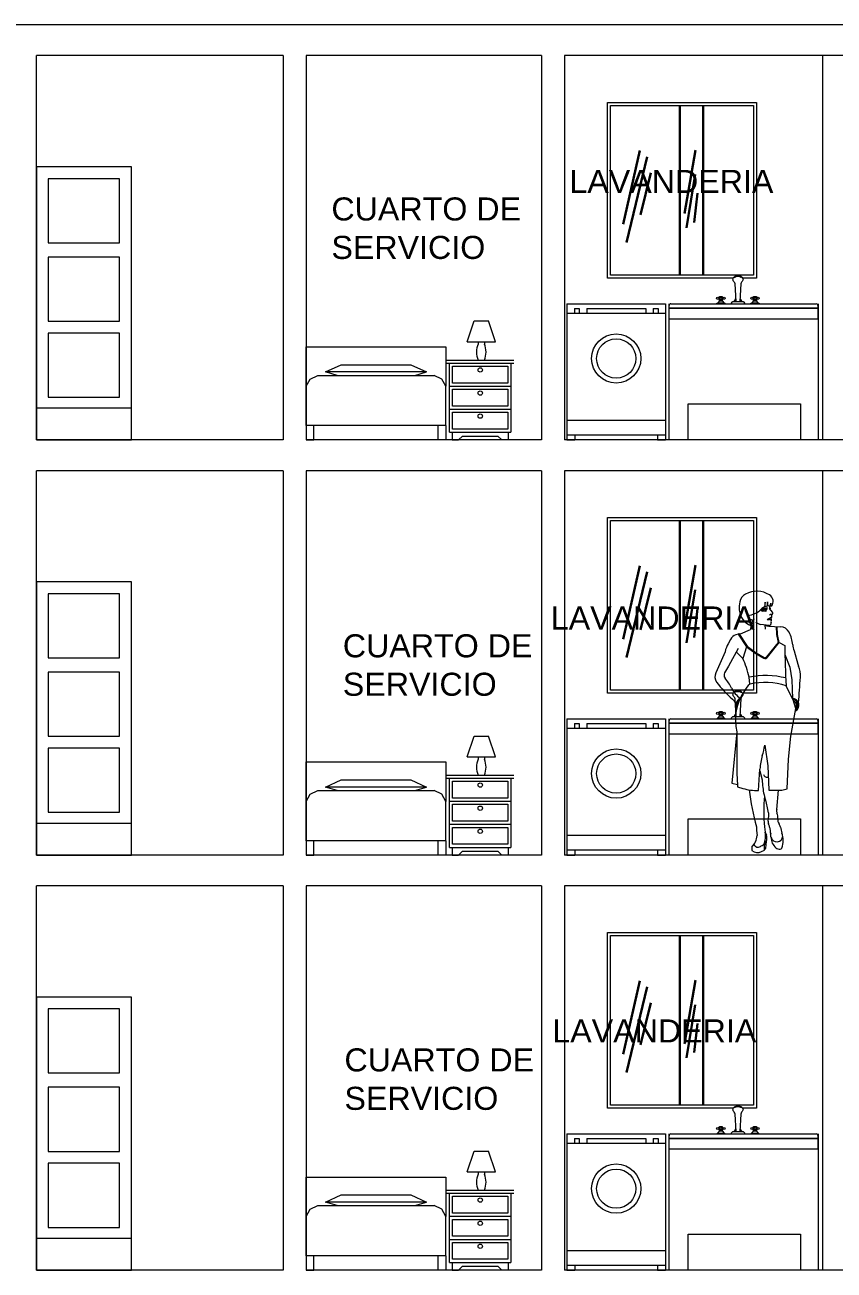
# Model space of a CAD drawing. Header units: metres. Extents: x -2 to 3328848, y -2 to 2725060.
# Drawn here: x 1663888.6 to 1663941.2, y 1363594.1 to 1363675.1 of the extents above; entities that cross this region are included whole.
import ezdxf

# ---------------------------------------------------------------- set-up
doc = ezdxf.new("R2010")
doc.units = ezdxf.units.M
doc.linetypes.add('0', pattern=[0])
doc.layers.get('0').update_dxf_attribs({"color": 253, "lineweight": 0})
for name, color, linetype, lineweight in [('CORTE123', 253, 'Continuous', 0), ('EFEC', 253, 'Continuous', 0), ('muebles', 253, 'Continuous', 0), ('NOITHAT', 253, 'Continuous', 0), ('ventanas', 253, 'Continuous', 30)]:
    doc.layers.add(name, color=color, linetype=linetype, lineweight=lineweight)
doc.styles.get("Standard").update_dxf_attribs({"font": 'arial.ttf'})

# ---------------------------------------------------------------- blocks, each defined once
blk = doc.blocks.new('fvdfvf')
at = {"linetype": 'ByBlock'}
for p, q in [((329.6764, 356.974), (329.6764, 355.9377)), ((329.6764, 356.974), (330.4264, 356.974)), ((329.7326, 356.939), (329.7326, 356.9041)), ((329.7326, 356.939), (329.7701, 356.939)), ((329.7701, 356.939), (329.7701, 356.9041)), ((329.8264, 356.939), (329.8264, 356.9041)), ((329.8264, 356.939), (330.2764, 356.939)), ((330.2764, 356.939), (330.2764, 356.9041)), ((330.3326, 356.939), (330.3326, 356.9041)), ((330.3326, 356.939), (330.3701, 356.939)), ((330.3701, 356.939), (330.3701, 356.9041)), ((330.4264, 356.974), (330.4264, 355.9377)), ((329.6764, 356.9041), (330.4264, 356.9041)), ((329.6764, 356.0877), (330.4264, 356.0877)), ((329.6764, 355.9761), (330.4264, 355.9761)), ((329.7364, 355.9761), (329.7364, 355.9377)), ((330.3664, 355.9761), (330.3664, 355.9377)), ((329.6764, 355.9377), (329.7364, 355.9377)), ((330.3664, 355.9377), (330.4264, 355.9377))]:
    blk.add_line(p, q, dxfattribs=at)
for radius in [0.1875, 0.1491]:
    blk.add_circle((330.0514, 356.5578), radius, dxfattribs=at)
blk = doc.blocks.new('12FBED02')
at = {"color": 0, "linetype": 'ByBlock'}
for p, q in [((0, 26), (39, 26)), ((0, 15), (0, 26)), ((39, 26), (39, 15)), ((5.42, 19), (9.75, 21)), ((9.75, 21), (29.25, 21)), ((29.25, 21), (33.59, 19)), ((1.08, 17), (3.25, 18)), ((3.25, 18), (35.75, 18)), ((33.59, 19), (5.42, 19)), ((8.67, 18), (5.42, 19)), ((30.33, 18), (33.59, 19)), ((37.92, 17), (35.75, 18)), ((0, 15), (1.08, 17)), ((0, 4), (0, 15)), ((39, 15), (37.92, 17)), ((39, 4), (39, 15)), ((0, 4), (0, 0)), ((39, 4), (0, 4)), ((2.17, 0), (2.17, 4)), ((36.84, 0), (36.84, 4)), ((39, 4), (39, 0)), ((0, 0), (2.17, 0)), ((39, 0), (36.84, 0))]:
    blk.add_line(p, q, dxfattribs=at)
blk = doc.blocks.new('AF5222')
for p, q in [((20, 0), (1680, 0)), ((0, -20), (0, -170)), ((0, -50), (1700, -50)), ((1700, -50), (0, -50)), ((1700, -170), (1700, -20)), ((0, -170), (1700, -170)), ((296, -170), (604, -170)), ((1096, -170), (1404, -170))]:
    blk.add_line(p, q)
for centre, radius, start, end in [((20, -20), 19.8, 89.5336, 180.4664), ((1677, -23), 23.5, 351.9876, 81.9876)]:
    blk.add_arc(centre, radius, start, end)
blk = doc.blocks.new('MBVOI')
at = {"color": 0, "linetype": 'ByBlock'}
for p, q in [((-120, 0), (-65, 0)), ((-110.2, 5), (-74.8, 5)), ((-100, 32.5), (-105, 32.5)), ((-100, 27.5), (-105, 27.5)), ((-82.9, 15), (-102, 15)), ((-85, 32.5), (-80, 32.5)), ((-85, 27.5), (-80, 27.5)), ((-39, 0), (39, 0)), ((-26, 13), (26, 13)), ((65, 0), (120, 0)), ((74.8, 5), (110.2, 5)), ((85, 32.5), (80, 32.5)), ((85, 27.5), (80, 27.5)), ((102.1, 15), (83, 15)), ((100, 32.5), (105, 32.5)), ((100, 27.5), (105, 27.5))]:
    blk.add_line(p, q, dxfattribs=at)
blk.add_lwpolyline([(-10, 13), (-14.7, 107.9, 0.144294), (-19.8, 118.2, -0.095047), (-25.2, 124.5, -0.130978), (-27.3, 132.3, -0.130978), (-25.2, 140.1, -0.106552), (-19, 147, -0.083871), (-10.5, 151.2, -0.072763), (0, 152.7, -0.072763), (10.5, 151.2, -0.083871), (19, 147, -0.106552), (25.2, 140.1, -0.130978), (27.3, 132.3, -0.130978), (25.2, 124.5, -0.095047), (19.8, 118.2, 0.144294), (14.7, 107.9), (10, 13)], format="xyb", dxfattribs=at)
for points in [[(-100, 20), (-100, 40), (-85, 40), (-85, 20)], [(85, 20), (85, 40), (100, 40), (100, 20)]]:
    blk.add_lwpolyline(points, close=True, dxfattribs=at)
for centre in [(-110, 30), (-92.5, 30), (-75, 30), (75, 30), (92.5, 30), (110, 30)]:
    blk.add_circle(centre, 5.59, dxfattribs=at)
for centre, radius, start, end in [((-0.3, 111.2), 36.3, 54.47341, 125.52659), ((-127.5, 27.5), 28.5, 285.2551, 344.7449), ((-57.5, 27.5), 28.5, 195.25512, 254.74488), ((-20.7, -5.3), 19.1, 106.1502, 163.8498), ((-6.3, 13.4), 13.7, 108.53952, 181.76494), ((6.3, 13.4), 13.7, 358.23506, 71.46048), ((20.7, -5.3), 19.1, 16.1502, 73.8498), ((57.5, 27.5), 28.5, 285.2551, 344.7449), ((127.5, 27.5), 28.5, 195.25512, 254.74488)]:
    blk.add_arc(centre, radius, start, end, dxfattribs=at)
blk = doc.blocks.new('PE-10')
for p, q in [((0.0487, 1.6295), (0.0452, 1.5985)), ((0.0482, 1.5997), (0.0487, 1.6295)), ((0.063, 1.6327), (0.0628, 1.6037)), ((0.0652, 1.6041), (0.063, 1.6327)), ((0.085, 1.6224), (0.0805, 1.6045)), ((0.0824, 1.6043), (0.085, 1.6224)), ((0.0531, 1.5686), (0.052, 1.5838)), ((0.0549, 1.5844), (0.0531, 1.5686)), ((0.0781, 1.6046), (0.0769, 1.588)), ((0.0959, 1.5646), (0.0769, 1.588)), ((0.0771, 1.5916), (0.0858, 1.5904)), ((0.0899, 1.5449), (0.0915, 1.5501)), ((-0.0455, 1.4783), (-0.0464, 1.4519)), ((-0.0455, 1.4783), (-0.0328, 1.4919)), ((-0.0328, 1.4919), (-0.0264, 1.4976)), ((-0.0322, 1.5042), (-0.0316, 1.5135)), ((-0.0312, 1.5001), (-0.0322, 1.5042)), ((-0.0264, 1.4976), (-0.0312, 1.5001)), ((0.0729, 1.4787), (0.0203, 1.4851)), ((0.0473, 1.4818), (0.0492, 1.4546)), ((0.0476, 1.4768), (0.0717, 1.4728)), ((0.0612, 1.5169), (0.0721, 1.5239)), ((0.0612, 1.5169), (0.0695, 1.5169)), ((0.0695, 1.5169), (0.0769, 1.5175)), ((0.0717, 1.4728), (0.1475, 1.4699)), ((0.0721, 1.5239), (0.0819, 1.5281)), ((0.0829, 1.5173), (0.0854, 1.5184)), ((0.0871, 1.5287), (0.0854, 1.5184)), ((0.0871, 1.51), (0.0866, 1.5037)), ((0.0866, 1.5037), (0.0885, 1.4967)), ((0.1241, 1.4183), (0.1219, 1.4709)), ((0.1291, 1.4189), (0.1268, 1.4711)), ((-0.1766, 1.3874), (-0.1917, 1.3596)), ((-0.1263, 1.4221), (-0.1413, 1.417)), ((-0.1263, 1.4221), (-0.1221, 1.4248)), ((-0.1263, 1.4221), (-0.0727, 1.3389)), ((-0.1221, 1.4248), (-0.0691, 1.3424)), ((-0.1205, 1.4224), (-0.111, 1.4236)), ((-0.111, 1.4236), (-0.0464, 1.4519)), ((0.1347, 1.3677), (0.1241, 1.4183)), ((0.1401, 1.3664), (0.1291, 1.4189)), ((-0.2125, 1.3071), (-0.273, 1.1702)), ((-0.1273, 1.328), (-0.1908, 1.2123)), ((-0.1403, 1.307), (-0.0967, 1.2637)), ((-0.0727, 1.3389), (-0.0967, 1.2637)), ((-0.0727, 1.3389), (-0.0123, 1.2964)), ((-0.0691, 1.3424), (-0.0096, 1.3006)), ((-0.0123, 1.2964), (0.0397, 1.2657)), ((-0.0096, 1.3006), (0.0422, 1.27)), ((0.0593, 1.2747), (0.1347, 1.3677)), ((0.0635, 1.2719), (0.1401, 1.3664)), ((0.1401, 1.3664), (0.1769, 1.3478)), ((0.2369, 1.3138), (0.2608, 1.2261)), ((0.1773, 1.2895), (0.2092, 1.2061)), ((0.2608, 1.2261), (0.2662, 1.2133)), ((-0.1908, 1.2123), (-0.215, 1.1704)), ((-0.0513, 1.0967), (-0.0556, 1.1419)), ((0.2092, 1.2061), (0.2222, 1.1233)), ((0.2089, 1.0361), (0.1861, 1.0855)), ((0.2222, 1.1233), (0.2265, 1.0035)), ((0.2311, 0.995), (0.2089, 1.0361)), ((0.2478, 0.9377), (0.2311, 0.995)), ((0.2158, 0.7579), (0.2478, 0.9377)), ((-0.1364, 0.7868), (-0.1679, 0.4515)), ((-0.1364, 0.7868), (-0.1365, 0.6203)), ((0.2012, 0.6074), (0.2158, 0.7579)), ((0.0467, 0.6998), (0.0662, 0.5649)), ((-0.1365, 0.6203), (-0.1365, 0.5857)), ((0.1915, 0.4144), (0.2012, 0.6074)), ((0.0063, 0.4046), (0.0151, 0.5442)), ((0.0144, 0.532), (0.0289, 0.4728)), ((0.0662, 0.5649), (0.0727, 0.4068)), ((-0.1679, 0.4515), (-0.1314, 0.4445)), ((-0.1302, 0.4285), (-0.0969, 0.4184)), ((0.0289, 0.4728), (0.0321, 0.4367)), ((0.0727, 0.4068), (0.0981, 0.4065)), ((0.0981, 0.4065), (0.1565, 0.4072)), ((0.1239, 0.2806), (0.1347, 0.4069)), ((0.1565, 0.4072), (0.1915, 0.4144)), ((0.0704, 0.26), (0.0714, 0.2421)), ((-0.0082, 0.168), (-0.0077, 0.1445)), ((0.0439, 0.1673), (0.0491, 0.1331)), ((0.0714, 0.2421), (0.0676, 0.218)), ((-0.0077, 0.1445), (-0.0025, 0.1112)), ((0.0491, 0.1331), (0.0569, 0.1132)), ((-0.0372, 0.0356), (-0.0372, 0.0149)), ((0.0259, 0.0066), (0.0438, 0.0159)), ((0.0438, 0.0159), (0.0446, 0.0482)), ((0.0515, 0.0292), (0.0439, 0.0213)), ((0.0446, 0.0482), (0.0556, 0.0736)), ((0.0556, 0.0736), (0.0515, 0.0292))]:
    blk.add_line(p, q)
for centre, radius, start, end in [((0.0802, 1.5937), 0.2003, 169.05206, 184.91961), ((-0.0447, 1.6179), 0.0731, 117.64077, 169.05206), ((-0.0056, 1.5431), 0.1574, 58.51159, 117.64077), ((0.0501, 1.6341), 0.0508, 322.37785, 58.51159), ((-0.0028, 1.5872), 0.117, 185.25728, 248.5867), ((-0.0741, 1.6795), 0.1365, 273.85577, 315.04547), ((-0.0294, 1.5495), 0.036, 189.92823, 268.67772), ((0.0622, 1.5376), 0.0546, 87.3799, 139.36812), ((0.0748, 1.5308), 0.0739, 113.62502, 135.04547), ((0.0622, 1.5376), 0.0474, 87.3799, 139.36812), ((0.04, 1.5262), 0.0444, 72.82133, 108.05076), ((0.0748, 1.5308), 0.0739, 99.39368, 111.07837), ((0.0748, 1.5308), 0.0739, 85.6198, 97.45735), ((0.0938, 1.5226), 0.0276, 94.81301, 124.66001), ((0.0748, 1.5308), 0.0739, 77.88848, 84.0746), ((0.0958, 1.5419), 0.00665, 153.4251, 210.90021), ((0.0908, 1.558), 0.00793, 274.81301, 351.59795), ((0.0898, 1.5581), 0.00892, 351.59795, 46.7853), ((-0.0301, 1.5201), 0.00659, 268.67772, 14.4466), ((0.0271, 1.5408), 0.0561, 226.09931, 263.09363), ((0.0745, 1.4931), 0.0144, 263.63087, 14.75357), ((0.0789, 1.4927), 0.0249, 80.73938, 94.68261), ((0.0855, 1.5198), 0.00908, 79.90146, 113.35431), ((0.0845, 1.5147), 0.00532, 253.82654, 299.58368), ((0.0867, 1.5154), 0.00318, 13.71857, 113.18392), ((0.0878, 1.5324), 0.00373, 259.90146, 351.73524), ((0.0844, 1.5149), 0.00556, 299.58368, 13.71857), ((0.0815, 1.5333), 0.0101, 351.73524, 30.90021), ((0.1449, 1.4026), 0.0674, 27.44874, 87.78834), ((-0.1211, 1.3572), 0.0632, 108.64714, 151.37335), ((0.0162, 1.3357), 0.2124, 4.55938, 27.44874), ((0.0128, 1.2482), 0.2329, 151.4233, 165.34442), ((3.7744, 1.3438), 3.5976, 179.93629, 184.11845), ((0.363, 1.3634), 0.1355, 184.55938, 201.44761), ((-0.7532, 0.9746), 0.7173, 13.4873, 23.76963), ((0.0485, 1.2806), 0.0173, 239.43857, 329.75421), ((0.0485, 1.2806), 0.0123, 239.43857, 331.3849), ((-0.2168, 1.1454), 0.0615, 156.1697, 215.55058), ((-0.1887, 1.1552), 0.0304, 149.96401, 219.31344), ((-0.4879, 0.9101), 0.3563, 26.60105, 39.31344), ((0.0509, 0.6033), 0.5491, 76.09657, 101.18699), ((-17.9789, 2.3835), 18.2992, 355.58477, 356.10708), ((0.1198, 1.152), 0.1587, 356.06198, 22.72212), ((0.2253, 1.4613), 0.6048, 215.55058, 229.90872), ((-0.0151, 1.1469), 0.1725, 206.60105, 235.27495), ((0.0519, 0.9788), 0.1566, 131.22204, 152.09818), ((0.0465, 0.6477), 0.4595, 72.31102, 102.29103), ((-0.2535, 0.8926), 0.1386, 35.0506, 49.90872), ((0.191, 0.8626), 0.336, 145.66268, 193.02796), ((-0.0883, 0.9576), 0.0537, 117.78333, 204.63639), ((-0.0883, 0.9576), 0.0472, 129.39042, 193.0293), ((0.2246, 0.9595), 0.0441, 297.0508, 87.57814), ((0.2246, 0.9595), 0.0374, 305.34854, 81.19419), ((0.2246, 0.9595), 0.0285, 320.82896, 71.66889), ((-0.6834, 0.8378), 0.743, 343.85664, 349.29263), ((1.8302, 0.5857), 1.9667, 180, 184.58447), ((0.4192, 0.5187), 0.4049, 163.85664, 176.38898), ((0.0614, 0.5149), 0.0246, 196.66779, 288.6567), ((-0.0023, 0.7318), 0.3273, 253.21289, 271.51701), ((1.9086, 0.6712), 1.9817, 187.60665, 194.70893), ((0.462, 0.475), 0.4317, 185.0832, 197.9258), ((1.2468, 0.2678), 1.2071, 175.25176, 184.77694), ((-0.4261, 0.1877), 0.5018, 8.29226, 17.9258), ((0.1617, 0.2721), 0.0388, 167.24904, 202.09129), ((0.0537, 0.2282), 0.0778, 353.48098, 22.09129), ((0.1233, 0.2092), 0.0563, 171.07884, 202.96405), ((-0.0012, 0.1565), 0.0789, 6.91903, 22.96405), ((0.5437, 0.2226), 0.47, 186.91903, 192.4142), ((0.1774, 0.2141), 0.0467, 173.48098, 215.78064), ((0.1005, 0.1587), 0.0481, 8.7459, 35.78064), ((0.3414, 0.1958), 0.1957, 188.7459, 200.34277), ((-0.1519, 0.134), 0.1512, 319.34499, 351.30261), ((-0.0787, 0.107), 0.1304, 336.14666, 11.56447), ((0.0103, 0.0949), 0.0501, 334.85238, 21.42721), ((-0.0142, 0.0998), 0.1011, 0.00142, 12.4142), ((0.1248, 0.1094), 0.039, 194.18469, 356.60156), ((0.1749, 0.0998), 0.0879, 180.00142, 230.23897), ((0.0283, 0.0797), 0.1382, 339.10057, 20.34277), ((0, 0.054), 0.054, 226.4502, 298.62208), ((0.0022, 0.0648), 0.0291, 204.19202, 302.62104), ((-0.2621, 0.5193), 0.5548, 300.31345, 303.06), ((0.145, 0.0638), 0.0411, 230.23897, 272.91552), ((0.1464, 0.0346), 0.0118, 272.91552, 339.10057)]:
    blk.add_arc(centre, radius, start, end)

msp = doc.modelspace()

# ---------------------------------------------------------------- linework, layer by layer
for p, q in [((1663905.376, 1363673.098), (1663905.376, 1363648.098)), ((1663906.876, 1363673.098), (1663906.876, 1363648.098)), ((1663922.184, 1363673.098), (1663922.184, 1363648.098)), ((1663923.684, 1363673.098), (1663923.684, 1363648.098)), ((1663940.472, 1363673.098), (1663940.472, 1363648.098)), ((1663905.376, 1363646.098), (1663905.376, 1363621.098)), ((1663906.876, 1363646.098), (1663906.876, 1363621.098)), ((1663922.184, 1363646.098), (1663922.184, 1363621.098)), ((1663923.684, 1363646.098), (1663923.684, 1363621.098)), ((1663940.472, 1363646.098), (1663940.472, 1363621.098)), ((1663905.376, 1363619.098), (1663905.376, 1363594.098)), ((1663906.876, 1363619.098), (1663906.876, 1363594.098)), ((1663922.184, 1363619.098), (1663922.184, 1363594.098)), ((1663923.684, 1363619.098), (1663923.684, 1363594.098)), ((1663940.472, 1363619.098), (1663940.472, 1363594.098))]:
    msp.add_line(p, q)
at = {"linetype": 'Continuous'}
for p, q in [((1663926.484, 1363658.626), (1663926.484, 1363670.061)), ((1663926.484, 1363670.061), (1663936.184, 1363670.061)), ((1663936.184, 1363670.061), (1663936.184, 1363658.626)), ((1663934.664, 1363658.626), (1663926.484, 1363658.626)), ((1663936.184, 1363658.626), (1663935.279, 1363658.626)), ((1663926.484, 1363631.626), (1663926.484, 1363643.061)), ((1663926.484, 1363643.061), (1663936.184, 1363643.061)), ((1663936.184, 1363643.061), (1663936.184, 1363631.626)), ((1663934.664, 1363631.626), (1663926.484, 1363631.626)), ((1663936.184, 1363631.626), (1663935.279, 1363631.626)), ((1663926.484, 1363604.626), (1663926.484, 1363616.061)), ((1663926.484, 1363616.061), (1663936.184, 1363616.061)), ((1663936.184, 1363616.061), (1663936.184, 1363604.626)), ((1663934.664, 1363604.626), (1663926.484, 1363604.626)), ((1663936.184, 1363604.626), (1663935.279, 1363604.626))]:
    msp.add_line(p, q, dxfattribs=at)
for points in [[(1663926.684, 1363669.861), (1663935.984, 1363669.861), (1663935.984, 1363658.826), (1663926.684, 1363658.826)], [(1663926.684, 1363642.861), (1663935.984, 1363642.861), (1663935.984, 1363631.826), (1663926.684, 1363631.826)], [(1663926.684, 1363615.861), (1663935.984, 1363615.861), (1663935.984, 1363604.826), (1663926.684, 1363604.826)]]:
    msp.add_lwpolyline(points, close=True, dxfattribs=at)
at = {"layer": 'CORTE123', "linetype": '0', "ltscale": 0.004}
for p, q in [((1664011.319, 1363675.098), (1663687.383, 1363675.098)), ((1663889.321, 1363648.098), (1663889.321, 1363673.098)), ((1663905.376, 1363673.098), (1663889.321, 1363673.098)), ((1663922.184, 1363673.098), (1663906.876, 1363673.098)), ((1663947.813, 1363673.098), (1663923.684, 1363673.098)), ((1663905.376, 1363648.098), (1663889.321, 1363648.098)), ((1663922.184, 1363648.098), (1663906.876, 1363648.098)), ((1663947.813, 1363648.098), (1663923.684, 1363648.098)), ((1663889.321, 1363621.098), (1663889.321, 1363646.098)), ((1663905.376, 1363646.098), (1663889.321, 1363646.098)), ((1663922.184, 1363646.098), (1663906.876, 1363646.098)), ((1663947.813, 1363646.098), (1663923.684, 1363646.098)), ((1663905.376, 1363621.098), (1663889.321, 1363621.098)), ((1663922.184, 1363621.098), (1663906.876, 1363621.098)), ((1663947.813, 1363621.098), (1663923.684, 1363621.098)), ((1663889.321, 1363594.098), (1663889.321, 1363619.098)), ((1663905.376, 1363619.098), (1663889.321, 1363619.098)), ((1663922.184, 1363619.098), (1663906.876, 1363619.098)), ((1663947.813, 1363619.098), (1663923.684, 1363619.098)), ((1663905.376, 1363594.098), (1663889.321, 1363594.098)), ((1663922.184, 1363594.098), (1663906.876, 1363594.098)), ((1664009.821, 1363594.098), (1663923.684, 1363594.098))]:
    msp.add_line(p, q, dxfattribs=at)
at = {"layer": 'muebles'}
for p, q in [((1663930.482, 1363656.954), (1663930.482, 1363648.098)), ((1663940.18, 1363656.954), (1663940.18, 1363648.098)), ((1663917.35, 1363654.491), (1663917.804, 1363655.84)), ((1663917.804, 1363655.84), (1663918.731, 1363655.84)), ((1663919.185, 1363654.491), (1663918.731, 1363655.84)), ((1663917.35, 1363654.491), (1663919.185, 1363654.491)), ((1663918.067, 1363654.491), (1663918.067, 1363654.339)), ((1663918.467, 1363654.491), (1663918.467, 1363654.339)), ((1663915.997, 1363653.292), (1663920.397, 1363653.292)), ((1663915.997, 1363653.092), (1663920.397, 1363653.092)), ((1663916.197, 1363648.598), (1663916.197, 1363653.092)), ((1663920.197, 1363653.092), (1663920.197, 1363648.598)), ((1663931.721, 1363648.098), (1663931.721, 1363650.443)), ((1663931.721, 1363650.443), (1663938.709, 1363650.443)), ((1663938.709, 1363650.443), (1663939.04, 1363650.443)), ((1663939.04, 1363650.443), (1663939.04, 1363648.098)), ((1663930.482, 1363629.954), (1663930.482, 1363621.098)), ((1663940.18, 1363629.954), (1663940.18, 1363621.098)), ((1663917.35, 1363627.491), (1663917.804, 1363628.84)), ((1663917.804, 1363628.84), (1663918.731, 1363628.84)), ((1663919.185, 1363627.491), (1663918.731, 1363628.84)), ((1663917.35, 1363627.491), (1663919.185, 1363627.491)), ((1663918.067, 1363627.491), (1663918.067, 1363627.339)), ((1663918.467, 1363627.491), (1663918.467, 1363627.339)), ((1663915.997, 1363626.292), (1663920.397, 1363626.292)), ((1663915.997, 1363626.092), (1663920.397, 1363626.092)), ((1663916.197, 1363621.598), (1663916.197, 1363626.092)), ((1663920.197, 1363626.092), (1663920.197, 1363621.598)), ((1663931.721, 1363621.098), (1663931.721, 1363623.443)), ((1663931.721, 1363623.443), (1663938.709, 1363623.443)), ((1663938.709, 1363623.443), (1663939.04, 1363623.443)), ((1663939.04, 1363623.443), (1663939.04, 1363621.098)), ((1663930.482, 1363602.954), (1663930.482, 1363594.098)), ((1663940.18, 1363602.954), (1663940.18, 1363594.098)), ((1663917.35, 1363600.491), (1663917.804, 1363601.84)), ((1663917.804, 1363601.84), (1663918.731, 1363601.84)), ((1663919.185, 1363600.491), (1663918.731, 1363601.84)), ((1663917.35, 1363600.491), (1663919.185, 1363600.491)), ((1663918.067, 1363600.491), (1663918.067, 1363600.339)), ((1663918.467, 1363600.491), (1663918.467, 1363600.339)), ((1663915.997, 1363599.292), (1663920.397, 1363599.292)), ((1663915.997, 1363599.092), (1663920.397, 1363599.092)), ((1663916.197, 1363594.598), (1663916.197, 1363599.092)), ((1663920.197, 1363599.092), (1663920.197, 1363594.598)), ((1663931.721, 1363594.098), (1663931.721, 1363596.443)), ((1663931.721, 1363596.443), (1663938.709, 1363596.443)), ((1663938.709, 1363596.443), (1663939.04, 1363596.443)), ((1663939.04, 1363596.443), (1663939.04, 1363594.098))]:
    msp.add_line(p, q, dxfattribs=at)
at = {"layer": 'muebles', "linetype": 'Continuous'}
for p, q in [((1663895.5, 1363650.157), (1663889.321, 1363650.157)), ((1663895.5, 1363623.157), (1663889.321, 1363623.157)), ((1663895.5, 1363596.157), (1663889.321, 1363596.157))]:
    msp.add_line(p, q, dxfattribs=at)
for points in [[(1663895.5, 1363665.862), (1663889.321, 1363665.862), (1663889.321, 1363648.098), (1663895.5, 1363648.098)], [(1663894.728, 1363665.09), (1663890.094, 1363665.09), (1663890.094, 1363660.919), (1663894.728, 1363660.919)], [(1663894.728, 1363659.992), (1663890.094, 1363659.992), (1663890.094, 1363655.822), (1663894.728, 1363655.822)], [(1663894.728, 1363655.048), (1663890.094, 1363655.048), (1663890.094, 1363650.877), (1663894.728, 1363650.877)], [(1663895.5, 1363638.862), (1663889.321, 1363638.862), (1663889.321, 1363621.098), (1663895.5, 1363621.098)], [(1663894.728, 1363638.09), (1663890.094, 1363638.09), (1663890.094, 1363633.919), (1663894.728, 1363633.919)], [(1663894.728, 1363632.992), (1663890.094, 1363632.992), (1663890.094, 1363628.822), (1663894.728, 1363628.822)], [(1663894.728, 1363628.048), (1663890.094, 1363628.048), (1663890.094, 1363623.877), (1663894.728, 1363623.877)], [(1663895.5, 1363611.862), (1663889.321, 1363611.862), (1663889.321, 1363594.098), (1663895.5, 1363594.098)], [(1663894.728, 1363611.09), (1663890.094, 1363611.09), (1663890.094, 1363606.919), (1663894.728, 1363606.919)], [(1663894.728, 1363605.992), (1663890.094, 1363605.992), (1663890.094, 1363601.822), (1663894.728, 1363601.822)], [(1663894.728, 1363601.048), (1663890.094, 1363601.048), (1663890.094, 1363596.877), (1663894.728, 1363596.877)]]:
    msp.add_lwpolyline(points, close=True, dxfattribs=at)
at = {"layer": 'muebles'}
for points in [[(1663916.397, 1363651.798), (1663916.397, 1363652.898), (1663919.997, 1363652.898), (1663919.997, 1363651.798)], [(1663916.397, 1363650.298), (1663916.397, 1363651.398), (1663919.997, 1363651.398), (1663919.997, 1363650.298)], [(1663916.397, 1363648.798), (1663916.397, 1363649.898), (1663919.997, 1363649.898), (1663919.997, 1363648.798)], [(1663916.397, 1363624.798), (1663916.397, 1363625.898), (1663919.997, 1363625.898), (1663919.997, 1363624.798)], [(1663916.397, 1363623.298), (1663916.397, 1363624.398), (1663919.997, 1363624.398), (1663919.997, 1363623.298)], [(1663916.397, 1363621.798), (1663916.397, 1363622.898), (1663919.997, 1363622.898), (1663919.997, 1363621.798)], [(1663916.397, 1363597.798), (1663916.397, 1363598.898), (1663919.997, 1363598.898), (1663919.997, 1363597.798)], [(1663916.397, 1363596.298), (1663916.397, 1363597.398), (1663919.997, 1363597.398), (1663919.997, 1363596.298)], [(1663916.397, 1363594.798), (1663916.397, 1363595.898), (1663919.997, 1363595.898), (1663919.997, 1363594.798)]]:
    msp.add_lwpolyline(points, close=True, dxfattribs=at)
for points in [[(1663916.197, 1363651.598), (1663920.197, 1363651.598)], [(1663916.197, 1363650.098), (1663920.197, 1363650.098)], [(1663916.197, 1363648.598), (1663920.197, 1363648.598)], [(1663916.371, 1363648.598), (1663916.371, 1363648.098), (1663916.796, 1363648.098), (1663917.043, 1363648.351)], [(1663917.043, 1363648.351), (1663919.351, 1363648.351)], [(1663920.022, 1363648.598), (1663920.022, 1363648.098), (1663919.597, 1363648.098), (1663919.351, 1363648.351)], [(1663916.197, 1363624.598), (1663920.197, 1363624.598)], [(1663916.197, 1363623.098), (1663920.197, 1363623.098)], [(1663916.197, 1363621.598), (1663920.197, 1363621.598)], [(1663916.371, 1363621.598), (1663916.371, 1363621.098), (1663916.796, 1363621.098), (1663917.043, 1363621.351)], [(1663917.043, 1363621.351), (1663919.351, 1363621.351)], [(1663920.022, 1363621.598), (1663920.022, 1363621.098), (1663919.597, 1363621.098), (1663919.351, 1363621.351)], [(1663916.197, 1363597.598), (1663920.197, 1363597.598)], [(1663916.197, 1363596.098), (1663920.197, 1363596.098)], [(1663916.197, 1363594.598), (1663920.197, 1363594.598)], [(1663916.371, 1363594.598), (1663916.371, 1363594.098), (1663916.796, 1363594.098), (1663917.043, 1363594.351)], [(1663920.022, 1363594.598), (1663920.022, 1363594.098), (1663919.597, 1363594.098), (1663919.351, 1363594.351)], [(1663917.043, 1363594.351), (1663919.351, 1363594.351)]]:
    msp.add_lwpolyline(points, dxfattribs=at)
for centre in [(1663918.197, 1363652.652), (1663918.197, 1363651.146), (1663918.197, 1363649.648), (1663918.197, 1363625.652), (1663918.197, 1363624.146), (1663918.197, 1363622.648), (1663918.197, 1363598.652), (1663918.197, 1363597.146), (1663918.197, 1363595.648)]:
    msp.add_circle(centre, 0.141, dxfattribs=at)
for centre, start, end in [((1663919.268, 1363653.815), 156.39368, 203.37387), ((1663917.267, 1363653.815), 336.62613, 23.60632), ((1663919.268, 1363626.815), 156.39368, 203.37387), ((1663917.267, 1363626.815), 336.62613, 23.60632), ((1663919.268, 1363599.815), 156.39368, 203.37387), ((1663917.267, 1363599.815), 336.62613, 23.60632)]:
    msp.add_arc(centre, 1.31, start, end, dxfattribs=at)
at = {"layer": 'ventanas', "linetype": 'Continuous'}
for p, q in [((1663931.178, 1363669.861), (1663931.178, 1363658.826)), ((1663932.716, 1363669.861), (1663932.716, 1363658.826)), ((1663928.592, 1363666.92), (1663927.505, 1363662.134)), ((1663932.217, 1363666.955), (1663931.481, 1363662.819)), ((1663929.07, 1363666.516), (1663927.708, 1363660.946)), ((1663929.298, 1363665.481), (1663928.622, 1363662.751)), ((1663932.18, 1363665.356), (1663931.628, 1363661.9)), ((1663932.346, 1363664.143), (1663932.125, 1363662.249)), ((1663931.178, 1363642.861), (1663931.178, 1363631.826)), ((1663932.716, 1363642.861), (1663932.716, 1363631.826)), ((1663928.592, 1363639.92), (1663927.505, 1363635.134)), ((1663932.217, 1363639.955), (1663931.481, 1363635.819)), ((1663929.07, 1363639.516), (1663927.708, 1363633.946)), ((1663929.298, 1363638.481), (1663928.622, 1363635.751)), ((1663932.18, 1363638.356), (1663931.628, 1363634.9)), ((1663932.346, 1363637.143), (1663932.125, 1363635.249)), ((1663931.178, 1363615.861), (1663931.178, 1363604.826)), ((1663932.716, 1363615.861), (1663932.716, 1363604.826)), ((1663928.592, 1363612.92), (1663927.505, 1363608.134)), ((1663929.07, 1363612.516), (1663927.708, 1363606.946)), ((1663932.217, 1363612.955), (1663931.481, 1363608.819)), ((1663929.298, 1363611.481), (1663928.622, 1363608.751)), ((1663932.18, 1363611.356), (1663931.628, 1363607.9)), ((1663932.346, 1363610.143), (1663932.125, 1363608.249))]:
    msp.add_line(p, q, dxfattribs=at)

# ---------------------------------------------------------------- block references
at = {"layer": 'EFEC', "xscale": 10, "yscale": 10, "zscale": 10}
msp.add_blockref('PE-10', (1663936.252, 1363621.251), dxfattribs=at)
at = {"layer": 'muebles'}
for name, p, xscale, yscale, zscale in [('fvdfvf', (1661106.219, 1360606.027), 8.54663702440358, 8.54663702440358, 8.54663702440358), ('AF5222', (1663930.482, 1363656.954), 0.005704455379426843, 0.005704455379426843, 0.005704455379426843), ('12FBED02', (1663906.876, 1363648.098), 0.2328435538271344, 0.2328435538271344, 0.2328435538271344), ('fvdfvf', (1661106.219, 1360579.027), 8.54663702440358, 8.54663702440358, 8.54663702440358), ('AF5222', (1663930.482, 1363629.954), 0.005704455379426843, 0.005704455379426843, 0.005704455379426843), ('12FBED02', (1663906.876, 1363621.098), 0.2328435538271344, 0.2328435538271344, 0.2328435538271344), ('fvdfvf', (1661106.219, 1360552.027), 8.54663702440358, 8.54663702440358, 8.54663702440358), ('AF5222', (1663930.482, 1363602.954), 0.005704455379426843, 0.005704455379426843, 0.005704455379426843), ('12FBED02', (1663906.876, 1363594.098), 0.2328435538271344, 0.2328435538271344, 0.2328435538271344)]:
    msp.add_blockref(name, p, dxfattribs=dict(at, xscale=xscale, yscale=yscale, zscale=zscale))
at = {"layer": 'NOITHAT', "ltscale": 50, "xscale": 0.01200000000011642, "yscale": 0.01200000000011642, "zscale": 0.01200000000011642}
for p in [(1663934.971, 1363656.954), (1663934.971, 1363629.954), (1663934.971, 1363602.954)]:
    msp.add_blockref('MBVOI', p, dxfattribs=at)

# ---------------------------------------------------------------- texts
at = {"linetype": 'Continuous', "char_height": 1.5, "attachment_point": 1}
for s, insert in [('LAVANDERIA', (1663924.002, 1363665.666)), ('CUARTO DE \\PSERVICIO', (1663908.516, 1363663.875)), ('LAVANDERIA', (1663922.791, 1363637.266)), ('CUARTO DE \\PSERVICIO', (1663909.258, 1363635.458)), ('LAVANDERIA', (1663922.89, 1363610.407)), ('CUARTO DE \\PSERVICIO', (1663909.364, 1363608.522))]:
    msp.add_mtext_dynamic_manual_height_columns(s, width=45.32036, gutter_width=125, heights=[0], dxfattribs=dict(at, insert=insert))

doc.saveas('drawing.dxf')
